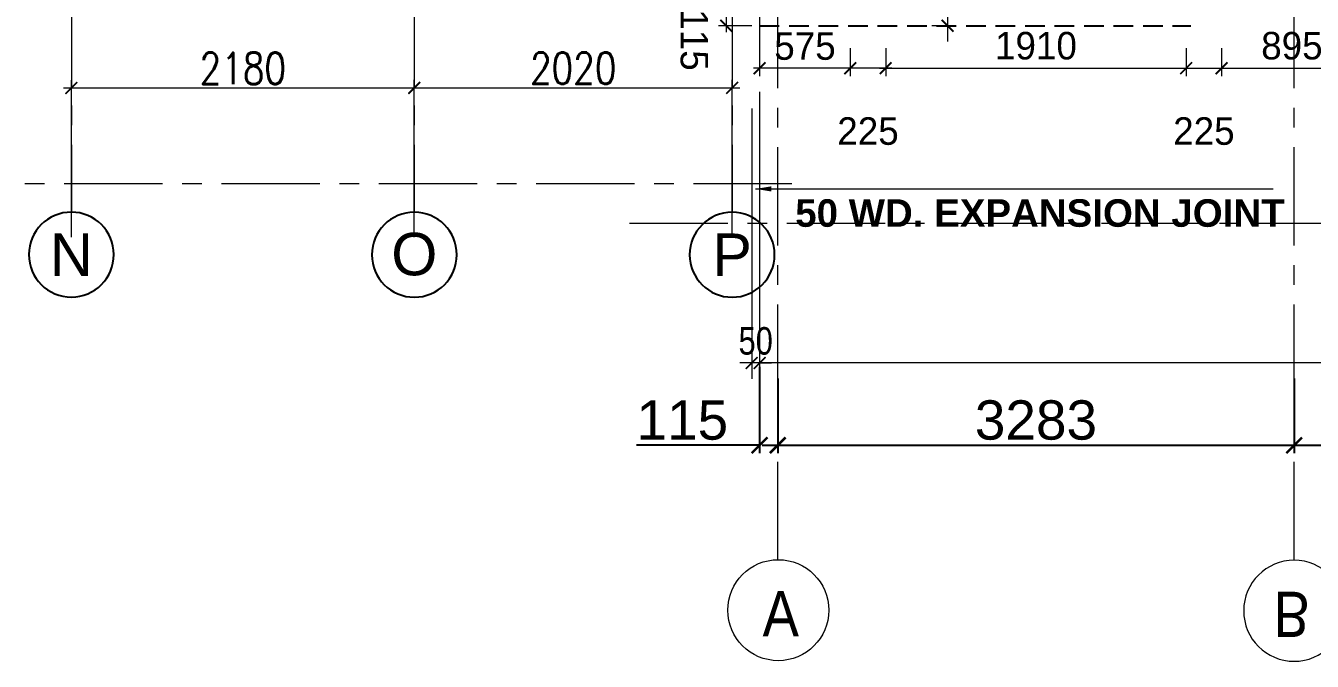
# Model space of a CAD drawing. Header units: millimetres. Extents: x -286480 to 108094, y -227925 to 10018.
# Drawn here: x -87369 to -79192, y -141210 to -137171 of the extents above; entities that cross this region are included whole.
import ezdxf
from ezdxf.enums import TextEntityAlignment as Align

# ---------------------------------------------------------------- set-up
doc = ezdxf.new("R2010")
doc.units = ezdxf.units.MM
doc.header["$LTSCALE"] = 100
doc.header["$MEASUREMENT"] = 0
doc.header["$PDMODE"] = 67
doc.linetypes.add('CENTER', pattern=[2, 1.25, -0.25, 0.25, -0.25])
doc.linetypes.add('DASHED2', pattern=[0.375, 0.25, -0.125])
doc.layers.get('0').update_dxf_attribs({"lineweight": 25})
doc.layers.add('A-Anno-Dims', color=7, linetype='Continuous')
doc.layers.add('DIM1', color=132, linetype='Continuous')
for name, color, linetype, lineweight in [('A-ANNO-GRID', 251, 'CENTER', 9), ('A-ANNO-TEXT', 7, 'Continuous', 25), ('Anno_Labels', 7, 'Continuous', 9), ('beam', 3, 'Continuous', 20), ('dim', 7, 'Continuous', 13), ('DIM INTERNAL', 221, 'Continuous', 25), ('GRID TAB', 21, 'Continuous', 5)]:
    doc.layers.add(name, color=color, linetype=linetype, lineweight=lineweight)
doc.styles.add('ARIAL', font='arial.ttf', dxfattribs={"width": 0.8})
doc.styles.add('CENTURY-GOTHIC', font='GOTHIC.TTF', dxfattribs={"height": 175})
doc.styles.add('GOTHIC-TITLE', font='GOTHIC.TTF', dxfattribs={"width": 0.9, "height": 20})
doc.styles.add('RomanS', font='romans.shx', dxfattribs={"width": 0.8})
doc.styles.get("Standard").update_dxf_attribs({"font": 'sanss___.ttf'})
doc.styles.add('Tower', font='arial.ttf', dxfattribs={"height": 250})
doc.dimstyles.new('1.125', dxfattribs={"dimtxt": 175, "dimasz": 75, "dimexe": 50, "dimexo": 50, "dimgap": 50, "dimtad": 1, "dimdec": 0, "dimrnd": 5, "dimzin": 0, "dimdsep": 46, "dimtxsty": 'CENTURY-GOTHIC', "dimblk": 'ARCHTICK', "dimcen": 5, "dimdle": 40, "dimclrd": 256, "dimclre": 8, "dimclrt": 213, "dimadec": 0, "dimazin": 0, "dimtfac": 1, "dimtdec": 0, "dimtofl": 0, "dimtmove": 2, "dimatfit": 2, "dimldrblk": 'OPEN30', "dimfxl": 80, "dimtolj": 1, "dimtzin": 0, "dimlwd": 15, "dimlwe": 9, "dimarcsym": 1})
doc.dimstyles.new('150', dxfattribs={"dimtxt": 200, "dimasz": 75, "dimexe": 50, "dimexo": 50, "dimgap": 25, "dimtad": 1, "dimdec": 0, "dimzin": 0, "dimdsep": 46, "dimtxsty": 'RomanS', "dimblk1": 'ARCHTICK', "dimblk2": 'ARCHTICK', "dimsah": 1, "dimcen": 0, "dimdle": 50, "dimclrd": 256, "dimclre": 8, "dimclrt": 256, "dimadec": 0, "dimazin": 0, "dimtfac": 1.5, "dimtdec": 0, "dimtofl": 0, "dimtmove": 2, "dimatfit": 3, "dimldrblk": 'ARCHTICK', "dimfxl": 50, "dimtolj": 1, "dimtzin": 0, "dimlwd": 15, "dimlwe": 9, "dimarcsym": 0})
doc.dimstyles.new('D 75', dxfattribs={"dimtxt": 175, "dimasz": 75, "dimexe": 100, "dimexo": 100, "dimgap": 50, "dimtad": 1, "dimdec": 0, "dimrnd": 5, "dimzin": 0, "dimdsep": 46, "dimtxsty": 'ARIAL', "dimblk": 'ARCHTICK', "dimcen": 0.09, "dimdle": 100, "dimclrd": 256, "dimclrt": 256, "dimadec": 0, "dimazin": 0, "dimtfac": 1, "dimtdec": 0, "dimtix": 1, "dimtofl": 0, "dimtmove": 1, "dimatfit": 3, "dimfxl": 135, "dimtolj": 1, "dimtzin": 0, "dimlwd": 9, "dimlwe": 9, "dimarcsym": 0})
doc.dimstyles.new('IIITD_WD_L @ 100', dxfattribs={"dimscale": 100, "dimtxt": 2.5, "dimasz": 1, "dimexe": 0.5, "dimexo": 0.25, "dimgap": 0.3, "dimtad": 1, "dimdec": 0, "dimrnd": 1, "dimzin": 0, "dimdsep": 46, "dimtxsty": 'Standard', "dimblk": 'ARCHTICK', "dimcen": 0.2, "dimdle": 1, "dimclrd": 8, "dimclre": 8, "dimadec": 0, "dimazin": 0, "dimtfac": 1, "dimtdec": 0, "dimtofl": 0, "dimtmove": 0, "dimatfit": 0, "dimfxl": 2, "dimtolj": 1, "dimtzin": 0, "dimlwd": -1, "dimlwe": -1, "dimarcsym": 0})

# ---------------------------------------------------------------- blocks, each defined once
blk = doc.blocks.new('Grid Head')
blk.add_circle((0, 0), 3)
at = {"layer": 'Anno_Labels'}
blk.add_attdef('GRID_NAME', text='', height=3, dxfattribs=at).set_placement((0, 0), align=Align.MIDDLE_CENTER)
blk = doc.blocks.new('_ArchTick')
at = {"const_width": 0.15}
blk.add_lwpolyline([(-0.5, -0.5), (0.5, 0.5)], dxfattribs=at)
blk = doc.blocks.new('*D872')
at = {"layer": 'Defpoints', "color": 0, "ltscale": 0.1, "transparency": 16777216}
for p in [(-84899, -137566.4), (-87079, -138565.5), (-84899, -138565.5)]:
    blk.add_point(p, dxfattribs=at)
at = {"layer": 'DIM INTERNAL', "color": 8, "lineweight": 9, "ltscale": 0.1, "transparency": 16777216}
for p, q in [((-87079, -138515.5), (-87079, -137516.4)), ((-84899, -138515.5), (-84899, -137516.4))]:
    blk.add_line(p, q, dxfattribs=at)
at = {"layer": 'DIM INTERNAL', "lineweight": 15, "ltscale": 0.1, "transparency": 16777216}
blk.add_line((-87129, -137566.4), (-84849, -137566.4), dxfattribs=at)
at = {"layer": 'DIM INTERNAL', "lineweight": 15, "ltscale": 0.1, "transparency": 16777216, "xscale": 75, "yscale": 75, "zscale": 75, "rotation": 180}
blk.add_blockref('_ArchTick', (-87079, -137566.4), dxfattribs=at)
at = {"layer": 'DIM INTERNAL', "lineweight": 15, "ltscale": 0.1, "transparency": 16777216, "xscale": 75, "yscale": 75, "zscale": 75}
blk.add_blockref('_ArchTick', (-84899, -137566.4), dxfattribs=at)
at = {"layer": 'DIM INTERNAL', "ltscale": 0.1, "transparency": 16777216, "insert": (-85989, -137441.4), "char_height": 200, "attachment_point": 5, "style": 'RomanS'}
blk.add_mtext('\\A1;2180', dxfattribs=at)
blk = doc.blocks.new('*D873')
at = {"layer": 'Defpoints', "color": 0, "ltscale": 0.1, "transparency": 16777216}
for p in [(-82879.1, -137565.7), (-84899, -138565.5), (-82879.1, -138566.2)]:
    blk.add_point(p, dxfattribs=at)
at = {"layer": 'DIM INTERNAL', "color": 8, "lineweight": 9, "ltscale": 0.1, "transparency": 16777216}
for p, q in [((-84899, -138515.5), (-84899, -137515.7)), ((-82879.1, -138516.2), (-82879.1, -137515.7))]:
    blk.add_line(p, q, dxfattribs=at)
at = {"layer": 'DIM INTERNAL', "lineweight": 15, "ltscale": 0.1, "transparency": 16777216}
blk.add_line((-84949, -137565.7), (-82829.1, -137565.7), dxfattribs=at)
at = {"layer": 'DIM INTERNAL', "lineweight": 15, "ltscale": 0.1, "transparency": 16777216, "xscale": 75, "yscale": 75, "zscale": 75, "rotation": 180}
blk.add_blockref('_ArchTick', (-84899, -137565.7), dxfattribs=at)
at = {"layer": 'DIM INTERNAL', "lineweight": 15, "ltscale": 0.1, "transparency": 16777216, "xscale": 75, "yscale": 75, "zscale": 75}
blk.add_blockref('_ArchTick', (-82879.1, -137565.7), dxfattribs=at)
at = {"layer": 'DIM INTERNAL', "ltscale": 0.1, "transparency": 16777216, "insert": (-83889, -137440.7), "char_height": 200, "attachment_point": 5, "style": 'RomanS'}
blk.add_mtext('\\A1;2020', dxfattribs=at)
blk = doc.blocks.new('*D862')
at = {"layer": 'Defpoints', "color": 0, "ltscale": 0.1, "transparency": 16777216}
for p in [(-81369.6, -136570.8, -0.7), (-81509.5, -137170.8), (-81369.6, -137170.8, 1.1)]:
    blk.add_point(p, dxfattribs=at)
at = {"layer": 'dim', "lineweight": 9, "ltscale": 0.1, "transparency": 16777216}
blk.add_line((-81509.5, -136470.8), (-81509.5, -137270.8), dxfattribs=at)
at = {"layer": 'dim', "color": 0, "lineweight": 9, "ltscale": 0.1, "transparency": 16777216}
for p, q in [((-81469.6, -136570.8), (-81609.5, -136570.8)), ((-81469.6, -137170.8), (-81609.5, -137170.8))]:
    blk.add_line(p, q, dxfattribs=at)
at = {"layer": 'dim', "lineweight": 9, "ltscale": 0.1, "transparency": 16777216, "xscale": 75, "yscale": 75, "zscale": 75}
for p, rotation in [((-81509.5, -136570.8), 90), ((-81509.5, -137170.8), 270)]:
    blk.add_blockref('_ArchTick', p, dxfattribs=dict(at, rotation=rotation))
at = {"layer": 'dim', "ltscale": 0.1, "transparency": 16777216, "insert": (-81648.9, -136870.8), "char_height": 175, "attachment_point": 5, "rotation": 90, "style": 'ARIAL'}
blk.add_mtext('\\A1;600', dxfattribs=at)
blk = doc.blocks.new('*D774')
at = {"layer": 'Defpoints', "color": 0, "ltscale": 0.1, "transparency": 16777216}
for p in [(-82704.1, -137490.7, 11.8), (-69689.1, -138735.7, 9.8), (-82704.1, -139314.3)]:
    blk.add_point(p, dxfattribs=at)
at = {"layer": 'dim', "color": 0, "lineweight": 9, "ltscale": 0.1, "transparency": 16777216}
for p, q in [((-82704.1, -137590.7), (-82704.1, -139414.3)), ((-69689.1, -138835.7), (-69689.1, -139414.3))]:
    blk.add_line(p, q, dxfattribs=at)
at = {"layer": 'dim', "lineweight": 9, "ltscale": 0.1, "transparency": 16777216}
blk.add_line((-69589.1, -139314.3), (-82804.1, -139314.3), dxfattribs=at)
at = {"layer": 'dim', "lineweight": 9, "ltscale": 0.1, "transparency": 16777216, "xscale": 75, "yscale": 75, "zscale": 75, "rotation": 180}
blk.add_blockref('_ArchTick', (-82704.1, -139314.3), dxfattribs=at)
at = {"layer": 'dim', "lineweight": 9, "ltscale": 0.1, "transparency": 16777216, "xscale": 75, "yscale": 75, "zscale": 75}
blk.add_blockref('_ArchTick', (-69689.1, -139314.3), dxfattribs=at)
at = {"layer": 'dim', "ltscale": 0.1, "transparency": 16777216, "insert": (-76196.6, -139174.9), "char_height": 175, "attachment_point": 5, "style": 'ARIAL'}
blk.add_mtext('\\A1;13015', dxfattribs=at)
blk = doc.blocks.new('*D775')
at = {"layer": 'Defpoints', "color": 0, "ltscale": 0.1, "transparency": 16777216}
for p in [(-82704.1, -137490.7, 11.8), (-82754.2, -137596.9, -1.7), (-82754.2, -139314.3)]:
    blk.add_point(p, dxfattribs=at)
at = {"layer": 'dim', "color": 0, "lineweight": 9, "ltscale": 0.1, "transparency": 16777216}
for p, q in [((-82704.1, -137590.7), (-82704.1, -139414.3)), ((-82754.2, -137696.9), (-82754.2, -139414.3))]:
    blk.add_line(p, q, dxfattribs=at)
at = {"layer": 'dim', "lineweight": 9, "ltscale": 0.1, "transparency": 16777216}
for p, q in [((-82754.2, -139314.3), (-82829.2, -139314.3)), ((-82704.1, -139314.3), (-82629.1, -139314.3))]:
    blk.add_line(p, q, dxfattribs=at)
at = {"layer": 'dim', "lineweight": 9, "ltscale": 0.1, "transparency": 16777216, "xscale": 75, "yscale": 75, "zscale": 75}
blk.add_blockref('_ArchTick', (-82754.2, -139314.3), dxfattribs=at)
at = {"layer": 'dim', "lineweight": 9, "ltscale": 0.1, "transparency": 16777216, "xscale": 75, "yscale": 75, "zscale": 75, "rotation": 180}
blk.add_blockref('_ArchTick', (-82704.1, -139314.3), dxfattribs=at)
at = {"layer": 'dim', "ltscale": 0.1, "transparency": 16777216, "insert": (-82729.2, -139175), "char_height": 175, "attachment_point": 5, "style": 'ARIAL'}
blk.add_mtext('\\A1;50', dxfattribs=at)
blk = doc.blocks.new('GRIDTAB')
at = {"layer": 'GRID TAB', "ltscale": 0.1}
blk.add_circle((4668008.8, 8270544.3), 334.3, dxfattribs=at)
at = {"layer": 'GRID TAB', "ltscale": 0.1, "style": 'GOTHIC-TITLE', "width": 0.9}
blk.add_attdef('1', text='', height=300, dxfattribs=at).set_placement((4667992.4, 8270418.2), align=Align.CENTER)
blk = doc.blocks.new('*D780')
at = {"layer": 'Defpoints', "color": 0, "ltscale": 0.5, "transparency": 16777216}
for p in [(-82589.1, -139388.8, -0.6), (-79306.6, -139388.8, -19.5), (-79306.6, -139837.3)]:
    blk.add_point(p, dxfattribs=at)
at = {"layer": 'DIM1', "color": 8, "ltscale": 0.5, "transparency": 16777216}
for p, q in [((-82589.1, -139413.8), (-82589.1, -139887.3)), ((-79306.6, -139413.8), (-79306.6, -139887.3)), ((-82689.1, -139837.3), (-79206.6, -139837.3))]:
    blk.add_line(p, q, dxfattribs=at)
at = {"layer": 'DIM1', "color": 8, "ltscale": 0.5, "transparency": 16777216, "xscale": 100, "yscale": 100, "zscale": 100, "rotation": 180}
blk.add_blockref('_ArchTick', (-82589.1, -139837.3), dxfattribs=at)
at = {"layer": 'DIM1', "color": 8, "ltscale": 0.5, "transparency": 16777216, "xscale": 100, "yscale": 100, "zscale": 100}
blk.add_blockref('_ArchTick', (-79306.6, -139837.3), dxfattribs=at)
at = {"layer": 'DIM1', "color": 0, "ltscale": 0.5, "transparency": 16777216, "insert": (-80947.9, -139678.4), "char_height": 250, "attachment_point": 5}
blk.add_mtext('\\A1;3283', dxfattribs=at)
blk = doc.blocks.new('*D781')
at = {"layer": 'Defpoints', "color": 0, "ltscale": 0.5, "transparency": 16777216}
for p in [(-79306.6, -139388.8, -19.5), (-76081.6, -139388.5, -19.5), (-76081.6, -139837.3)]:
    blk.add_point(p, dxfattribs=at)
at = {"layer": 'DIM1', "color": 8, "ltscale": 0.5, "transparency": 16777216}
for p, q in [((-79306.6, -139413.8), (-79306.6, -139887.3)), ((-76081.6, -139413.5), (-76081.6, -139887.3)), ((-79406.6, -139837.3), (-75981.6, -139837.3))]:
    blk.add_line(p, q, dxfattribs=at)
at = {"layer": 'DIM1', "color": 8, "ltscale": 0.5, "transparency": 16777216, "xscale": 100, "yscale": 100, "zscale": 100, "rotation": 180}
blk.add_blockref('_ArchTick', (-79306.6, -139837.3), dxfattribs=at)
at = {"layer": 'DIM1', "color": 8, "ltscale": 0.5, "transparency": 16777216, "xscale": 100, "yscale": 100, "zscale": 100}
blk.add_blockref('_ArchTick', (-76081.6, -139837.3), dxfattribs=at)
at = {"layer": 'DIM1', "color": 0, "ltscale": 0.5, "transparency": 16777216, "insert": (-77694.1, -139678.4), "char_height": 250, "attachment_point": 5}
blk.add_mtext('\\A1;3225', dxfattribs=at)
blk = doc.blocks.new('*D711')
at = {"layer": 'Defpoints', "color": 0, "ltscale": 0.1, "transparency": 16777216}
for p in [(-82127.9, -137262.7, 1.1), (-81902.9, -137262.7, 1.1), (-82127.9, -137440.7)]:
    blk.add_point(p, dxfattribs=at)
at = {"layer": 'dim', "color": 8, "lineweight": 9, "ltscale": 0.1, "transparency": 16777216}
for p, q in [((-82127.9, -137312.7), (-82127.9, -137490.7)), ((-81902.9, -137312.7), (-81902.9, -137490.7))]:
    blk.add_line(p, q, dxfattribs=at)
at = {"layer": 'dim', "lineweight": 15, "ltscale": 0.1, "transparency": 16777216}
blk.add_line((-81862.9, -137440.7), (-82167.9, -137440.7), dxfattribs=at)
at = {"layer": 'dim', "lineweight": 15, "ltscale": 0.1, "transparency": 16777216, "xscale": 75, "yscale": 75, "zscale": 75, "rotation": 180}
blk.add_blockref('_ArchTick', (-82127.9, -137440.7), dxfattribs=at)
at = {"layer": 'dim', "lineweight": 15, "ltscale": 0.1, "transparency": 16777216, "xscale": 75, "yscale": 75, "zscale": 75}
blk.add_blockref('_ArchTick', (-81902.9, -137440.7), dxfattribs=at)
at = {"layer": 'dim', "color": 213, "ltscale": 0.1, "transparency": 16777216, "insert": (-82015.4, -137841.4), "char_height": 175, "attachment_point": 5, "style": 'CENTURY-GOTHIC'}
blk.add_mtext('\\A1;225', dxfattribs=at)
blk = doc.blocks.new('_Open30')
at = {"color": 0, "linetype": 'ByBlock', "lineweight": -2}
for p, q in [((-1, 0.27), (0, 0)), ((0, 0), (-1, -0.27)), ((0, 0), (-1, 0))]:
    blk.add_line(p, q, dxfattribs=at)
blk = doc.blocks.new('*D712')
at = {"layer": 'Defpoints', "color": 0, "ltscale": 0.1, "transparency": 16777216}
for p in [(-81902.9, -137262.7, 1.1), (-79992.9, -137262.7, 1.1), (-79992.9, -137440.7)]:
    blk.add_point(p, dxfattribs=at)
at = {"layer": 'dim', "color": 8, "lineweight": 9, "ltscale": 0.1, "transparency": 16777216}
for p, q in [((-81902.9, -137312.7), (-81902.9, -137490.7)), ((-79992.9, -137312.7), (-79992.9, -137490.7))]:
    blk.add_line(p, q, dxfattribs=at)
at = {"layer": 'dim', "lineweight": 15, "ltscale": 0.1, "transparency": 16777216}
blk.add_line((-81942.9, -137440.7), (-79952.9, -137440.7), dxfattribs=at)
at = {"layer": 'dim', "lineweight": 15, "ltscale": 0.1, "transparency": 16777216, "xscale": 75, "yscale": 75, "zscale": 75, "rotation": 180}
blk.add_blockref('_ArchTick', (-81902.9, -137440.7), dxfattribs=at)
at = {"layer": 'dim', "lineweight": 15, "ltscale": 0.1, "transparency": 16777216, "xscale": 75, "yscale": 75, "zscale": 75}
blk.add_blockref('_ArchTick', (-79992.9, -137440.7), dxfattribs=at)
at = {"layer": 'dim', "color": 213, "ltscale": 0.1, "transparency": 16777216, "insert": (-80947.9, -137298.8), "char_height": 175, "attachment_point": 5, "style": 'CENTURY-GOTHIC'}
blk.add_mtext('\\A1;1910', dxfattribs=at)
blk = doc.blocks.new('*D713')
at = {"layer": 'Defpoints', "color": 0, "ltscale": 0.1, "transparency": 16777216}
for p in [(-79992.9, -137262.7, 1.1), (-79767.9, -137262.7, 1.1), (-79767.9, -137440.7)]:
    blk.add_point(p, dxfattribs=at)
at = {"layer": 'dim', "color": 8, "lineweight": 9, "ltscale": 0.1, "transparency": 16777216}
for p, q in [((-79992.9, -137312.7), (-79992.9, -137490.7)), ((-79767.9, -137312.7), (-79767.9, -137490.7))]:
    blk.add_line(p, q, dxfattribs=at)
at = {"layer": 'dim', "lineweight": 15, "ltscale": 0.1, "transparency": 16777216}
blk.add_line((-80032.9, -137440.7), (-79727.9, -137440.7), dxfattribs=at)
at = {"layer": 'dim', "lineweight": 15, "ltscale": 0.1, "transparency": 16777216, "xscale": 75, "yscale": 75, "zscale": 75, "rotation": 180}
blk.add_blockref('_ArchTick', (-79992.9, -137440.7), dxfattribs=at)
at = {"layer": 'dim', "lineweight": 15, "ltscale": 0.1, "transparency": 16777216, "xscale": 75, "yscale": 75, "zscale": 75}
blk.add_blockref('_ArchTick', (-79767.9, -137440.7), dxfattribs=at)
at = {"layer": 'dim', "color": 213, "ltscale": 0.1, "transparency": 16777216, "insert": (-79880.4, -137841.4), "char_height": 175, "attachment_point": 5, "style": 'CENTURY-GOTHIC'}
blk.add_mtext('\\A1;225', dxfattribs=at)
blk = doc.blocks.new('*D714')
at = {"layer": 'Defpoints', "color": 0, "ltscale": 0.1, "transparency": 16777216}
for p in [(-79767.9, -137262.7, 1.1), (-78874.1, -137262.7, 1.1), (-78874.1, -137440.7)]:
    blk.add_point(p, dxfattribs=at)
at = {"layer": 'dim', "color": 8, "lineweight": 9, "ltscale": 0.1, "transparency": 16777216}
for p, q in [((-79767.9, -137312.7), (-79767.9, -137490.7)), ((-78874.1, -137312.7), (-78874.1, -137490.7))]:
    blk.add_line(p, q, dxfattribs=at)
at = {"layer": 'dim', "lineweight": 15, "ltscale": 0.1, "transparency": 16777216}
blk.add_line((-79807.9, -137440.7), (-78834.1, -137440.7), dxfattribs=at)
at = {"layer": 'dim', "lineweight": 15, "ltscale": 0.1, "transparency": 16777216, "xscale": 75, "yscale": 75, "zscale": 75, "rotation": 180}
blk.add_blockref('_ArchTick', (-79767.9, -137440.7), dxfattribs=at)
at = {"layer": 'dim', "lineweight": 15, "ltscale": 0.1, "transparency": 16777216, "xscale": 75, "yscale": 75, "zscale": 75}
blk.add_blockref('_ArchTick', (-78874.1, -137440.7), dxfattribs=at)
at = {"layer": 'dim', "color": 213, "ltscale": 0.1, "transparency": 16777216, "insert": (-79321, -137298.8), "char_height": 175, "attachment_point": 5, "style": 'CENTURY-GOTHIC'}
blk.add_mtext('\\A1;895', dxfattribs=at)
blk = doc.blocks.new('*D727')
at = {"layer": 'Defpoints', "color": 0, "ltscale": 0.1, "transparency": 16777216}
for p in [(-82704.1, -137043.2), (-82127.9, -137262.7, 1.1), (-82704.1, -137440.7)]:
    blk.add_point(p, dxfattribs=at)
at = {"layer": 'dim', "color": 8, "lineweight": 9, "ltscale": 0.1, "transparency": 16777216}
for p, q in [((-82704.1, -137093.2), (-82704.1, -137490.7)), ((-82127.9, -137312.7), (-82127.9, -137490.7))]:
    blk.add_line(p, q, dxfattribs=at)
at = {"layer": 'dim', "lineweight": 15, "ltscale": 0.1, "transparency": 16777216}
blk.add_line((-82087.9, -137440.7), (-82744.1, -137440.7), dxfattribs=at)
at = {"layer": 'dim', "lineweight": 15, "ltscale": 0.1, "transparency": 16777216, "xscale": 75, "yscale": 75, "zscale": 75, "rotation": 180}
blk.add_blockref('_ArchTick', (-82704.1, -137440.7), dxfattribs=at)
at = {"layer": 'dim', "lineweight": 15, "ltscale": 0.1, "transparency": 16777216, "xscale": 75, "yscale": 75, "zscale": 75}
blk.add_blockref('_ArchTick', (-82127.9, -137440.7), dxfattribs=at)
at = {"layer": 'dim', "color": 213, "ltscale": 0.1, "transparency": 16777216, "insert": (-82416, -137301), "char_height": 175, "attachment_point": 5, "style": 'CENTURY-GOTHIC'}
blk.add_mtext('\\A1;575', dxfattribs=at)
blk = doc.blocks.new('*D728')
at = {"layer": 'Defpoints', "color": 0, "ltscale": 0.5, "transparency": 16777216}
for p in [(-82704.1, -139314.3), (-82589.1, -139388.8, -15.2), (-82704.1, -139837.3)]:
    blk.add_point(p, dxfattribs=at)
at = {"layer": 'DIM1', "color": 8, "ltscale": 0.5, "transparency": 16777216}
for p, q in [((-82704.1, -139339.3), (-82704.1, -139887.3)), ((-82589.1, -139413.8), (-82589.1, -139887.3)), ((-82704.1, -139837.3), (-83486.7, -139837.3)), ((-82589.1, -139837.3), (-82489.1, -139837.3))]:
    blk.add_line(p, q, dxfattribs=at)
at = {"layer": 'DIM1', "color": 8, "ltscale": 0.5, "transparency": 16777216, "xscale": 100, "yscale": 100, "zscale": 100}
blk.add_blockref('_ArchTick', (-82704.1, -139837.3), dxfattribs=at)
at = {"layer": 'DIM1', "color": 8, "ltscale": 0.5, "transparency": 16777216, "xscale": 100, "yscale": 100, "zscale": 100, "rotation": 180}
blk.add_blockref('_ArchTick', (-82589.1, -139837.3), dxfattribs=at)
at = {"layer": 'DIM1', "color": 0, "ltscale": 0.5, "transparency": 16777216, "insert": (-83195.4, -139678.6), "char_height": 250, "attachment_point": 5}
blk.add_mtext('\\A1;115', dxfattribs=at)
blk = doc.blocks.new('*D676')
at = {"layer": 'Defpoints', "color": 0, "ltscale": 0.5, "transparency": 16777216}
for p in [(-82704.1, -137055.8, -12.2), (-82916.5, -137170.8), (-82704.1, -137170.8, -12.2)]:
    blk.add_point(p, dxfattribs=at)
at = {"layer": 'dim', "lineweight": 15, "ltscale": 0.5, "transparency": 16777216}
blk.add_line((-82916.5, -137015.8), (-82916.5, -137210.8), dxfattribs=at)
at = {"layer": 'dim', "color": 8, "lineweight": 9, "ltscale": 0.5, "transparency": 16777216}
for p, q in [((-82754.1, -137055.8), (-82966.5, -137055.8)), ((-82754.1, -137170.8), (-82966.5, -137170.8))]:
    blk.add_line(p, q, dxfattribs=at)
at = {"layer": 'dim', "lineweight": 15, "ltscale": 0.5, "transparency": 16777216, "xscale": 75, "yscale": 75, "zscale": 75}
for p, rotation in [((-82916.5, -137055.8), 90.00023235399756), ((-82916.5, -137170.8), 270.0002323539975)]:
    blk.add_blockref('_ArchTick', p, dxfattribs=dict(at, rotation=rotation))
at = {"layer": 'dim', "color": 213, "ltscale": 0.5, "transparency": 16777216, "insert": (-83120.1, -137261.5), "char_height": 175, "attachment_point": 5, "rotation": 270.00023, "style": 'CENTURY-GOTHIC'}
blk.add_mtext('\\A1;115', dxfattribs=at)

msp = doc.modelspace()

# ---------------------------------------------------------------- linework, layer by layer
at = {"layer": 'A-ANNO-GRID', "color": 54, "ltscale": 5}
for p, q in [((-82589.1, -140568.3, -0.7), (-82589.1, -124317.9, -0.7)), ((-79306.6, -140568.3, -19.6), (-79306.6, -124317.9, -19.6)), ((-83530.6, -138425.8, 19.8), (-57703.4, -138425.8, 19.8))]:
    msp.add_line(p, q, dxfattribs=at)
at = {"layer": 'A-ANNO-GRID', "color": 252, "ltscale": 5}
for p, q in [((-87079, -125927, 12.8), (-87079, -138355.6, 12.8)), ((-84899, -125927.7, 12.8), (-84899, -138356.3, 12.8)), ((-82879.1, -125927.7, 12.8), (-82879.1, -138356.3, 12.8)), ((-82499.5, -138175.3, 12.8), (-115944.7, -138175.3, 12.8))]:
    msp.add_line(p, q, dxfattribs=at)
at = {"layer": 'beam', "linetype": 'DASHED2', "lineweight": -2, "ltscale": 5, "extrusion": (5.90536e-11, 0.002858, 0.999996)}
msp.add_line((-82704.1, -137170.8, -6.8), (-79964.1, -137170.8, 27.4), dxfattribs=at)

# ---------------------------------------------------------------- block references
at = {"layer": 'A-Anno-Dims'}
ref = msp.add_blockref('Grid Head', (-87079, -138625.6, 12.8), dxfattribs=dict(at, xscale=-90, yscale=90, zscale=90, rotation=180))
ref.add_attrib('GRID_NAME', 'N', dxfattribs={"layer": '0', "height": 270}).set_placement((-87079, -138625.6, 12.8), align=Align.MIDDLE_CENTER)
ref = msp.add_blockref('Grid Head', (-84899, -138626.3, 12.8), dxfattribs=dict(at, xscale=-90, yscale=90, zscale=90, rotation=180))
ref.add_attrib('GRID_NAME', 'O', dxfattribs={"layer": '0', "height": 270}).set_placement((-84899, -138622.2, 12.8), align=Align.MIDDLE_CENTER)
ref = msp.add_blockref('Grid Head', (-82879.1, -138626.3, 12.8), dxfattribs=dict(at, xscale=-90, yscale=90, zscale=90, rotation=180))
ref.add_attrib('GRID_NAME', 'P', dxfattribs={"layer": '0', "height": 270}).set_placement((-82879.1, -138626.3, 12.8), align=Align.MIDDLE_CENTER)
at = {"layer": 'GRID TAB', "color": 1}
ref = msp.add_blockref('GRIDTAB', (4398702.8, 7798837, -0.7), dxfattribs=dict(at, xscale=0.9600000000000005, yscale=0.9600000000000005, zscale=0.9600000000000005, rotation=180))
ref.add_attrib('1', 'A', dxfattribs={"ltscale": 0.1, "height": 288, "rotation": 180, "style": 'GOTHIC-TITLE', "text_generation_flag": 4, "width": 0.9}).set_placement((-82569.8, -141052.5, -0.7), align=Align.CENTER)
ref = msp.add_blockref('GRIDTAB', (-4560595.1, 7798833.2, -19.6), dxfattribs=dict(at, xscale=-0.9600000000000005, yscale=0.9600000000000005, zscale=0.9600000000000005, rotation=180))
ref.add_attrib('1', 'B', dxfattribs={"ltscale": 0.1, "height": 288, "rotation": 360, "style": 'GOTHIC-TITLE', "text_generation_flag": 4, "width": 0.9}).set_placement((-79322.4, -140768.2, -19.6), align=Align.CENTER)

# ---------------------------------------------------------------- texts
at = {"layer": 'A-ANNO-TEXT', "insert": (-80922.7, -138362.5, 24.4), "char_height": 150, "width": 3740.619, "attachment_point": 5, "style": 'Tower'}
msp.add_mtext('{\\fArial|b1|i0|c0|p34;\\H1.1667x;50 WD. EXPANSION JOINT}', dxfattribs=at)

# ---------------------------------------------------------------- dimensions: what is measured, and where the dimension line sits
at = {"layer": 'dim', "ltscale": 0.1}
dim = msp.add_linear_dim(base=(-81509.5, -137170.8, 26.3), p1=(-81369.6, -136570.8, 25.7), p2=(-81369.6, -137170.8, 27.4), angle=90, dimstyle='D 75', dxfattribs=at)
dim.commit()
dim.dimension.update_dxf_attribs({"geometry": '*D862', "text_midpoint": (-81648.9, -136870.8, 26.3)})
at = {"layer": 'dim', "ltscale": 0.5}
dim = msp.add_linear_dim(base=(-82916.5, -137170.8, 5.4), p1=(-82704.1, -137055.8, -6.8), p2=(-82704.1, -137170.8, -6.8), angle=90.00023, dimstyle='1.125', dxfattribs=at)
dim.commit()
dim.dimension.update_dxf_attribs({"geometry": '*D676', "text_midpoint": (-83120.1, -137261.5, 5.4), "dimtype": 160})
at = {"layer": 'dim', "ltscale": 0.1}
for base, p1, p2, dimstyle, picture, middle in [((-82704.1, -137440.7, -30.2), (-82127.9, -137262.7, -29.1), (-82704.1, -137043.2, -30.2), '1.125', '*D727', (-82416, -137301, -30.2)), ((-79992.9, -137440.7, -30.2), (-81902.9, -137262.7, -29.1), (-79992.9, -137262.7, -29.1), '1.125', '*D712', (-80947.9, -137298.8, -30.2)), ((-78874.1, -137440.7, -30.2), (-79767.9, -137262.7, -29.1), (-78874.1, -137262.7, -29.1), '1.125', '*D714', (-79321, -137298.8, -30.2)), ((-82127.9, -137440.7, -30.2), (-81902.9, -137262.7, -29.1), (-82127.9, -137262.7, -29.1), '1.125', '*D711', (-82015.4, -137841.4, -30.2)), ((-79767.9, -137440.7, -30.2), (-79992.9, -137262.7, -29.1), (-79767.9, -137262.7, -29.1), '1.125', '*D713', (-79880.4, -137841.4, -30.2)), ((-82754.2, -139314.3, 14.5), (-82704.1, -137490.7, 26.3), (-82754.2, -137596.9, 12.8), 'D 75', '*D775', (-82729.2, -139175, 14.5)), ((-82704.1, -139314.3, 14.5), (-69689.1, -138735.7, 24.4), (-82704.1, -137490.7, 26.3), 'D 75', '*D774', (-76196.6, -139174.9, 14.5))]:
    dim = msp.add_linear_dim(base=base, p1=p1, p2=p2, dimstyle=dimstyle, dxfattribs=at)
    dim.commit()
    dim.dimension.update_dxf_attribs({"geometry": picture, "text_midpoint": middle})
at = {"layer": 'DIM INTERNAL', "ltscale": 0.1}
for base, p1, p2, picture, middle in [((-84899, -137566.4, 12.8), (-87079, -138565.5, 12.8), (-84899, -138565.5, 12.8), '*D872', (-85989, -137441.4, 12.8)), ((-82879.1, -137565.7, 12.8), (-84899, -138565.5, 12.8), (-82879.1, -138566.2, 12.8), '*D873', (-83889, -137440.7, 12.8))]:
    dim = msp.add_linear_dim(base=base, p1=p1, p2=p2, angle=180, dimstyle='150', dxfattribs=at)
    dim.commit()
    dim.dimension.update_dxf_attribs({"geometry": picture, "text_midpoint": middle})
at = {"layer": 'DIM1', "ltscale": 0.5}
for base, p1, p2, picture, middle in [((-82704.1, -139837.3, 14.5), (-82589.1, -139388.8, -0.7), (-82704.1, -139314.3, 14.5), '*D728', (-83195.4, -139678.6, 14.5)), ((-76081.6, -139837.3, -0.1), (-79306.6, -139388.8, -19.6), (-76081.6, -139388.5, -19.6), '*D781', (-77694.1, -139678.4, -0.1))]:
    dim = msp.add_linear_dim(base=base, p1=p1, p2=p2, angle=180, dimstyle='IIITD_WD_L @ 100', dxfattribs=at)
    dim.commit()
    dim.dimension.update_dxf_attribs({"geometry": picture, "text_midpoint": middle})
dim = msp.add_aligned_dim(p1=(-82589.1084989, -139388.8434972, -0.6694321), p2=(-79306.6084989, -139388.8434972, -19.5587321), distance=-448.500609, dimstyle='IIITD_WD_L @ 100', dxfattribs=at)
dim.commit()
dim.dimension.update_dxf_attribs({"geometry": '*D780', "text_midpoint": (-80947.8584989, -139678.4003477, -0.0545789)})

# ---------------------------------------------------------------- leaders
at = {"layer": 'dim', "ltscale": 0.1}
msp.add_leader([(-82729.7, -138208, 14.5), (-79440.7, -138208, 14.5)], dimstyle='IIITD_WD_L @ 100', override={"dimgap": 1, "dimtad": 0}, dxfattribs=at)

doc.saveas('drawing.dxf')
